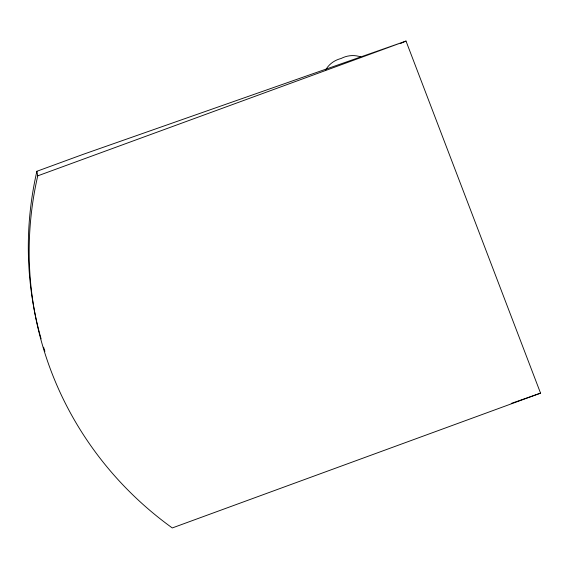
<?xml version="1.0" encoding="UTF-8"?>
<svg xmlns="http://www.w3.org/2000/svg" width="569" height="569" viewBox="0 0 569 569"><rect width="100%" height="100%" fill="white"/><g stroke="black" fill="none" stroke-linecap="round" stroke-linejoin="round"><path stroke-width="0.85" d="M400.327 43.564L406.01 41.053L540.55 393.151L172.286 527.947A365.156 350.12 -10.7 0 1 37.746 175.849L36.885 171.283L82.918 154.434L406.01 41.053L37.746 175.849M511.254 403.435L540.55 393.151M44.915 351.365A365.156 350.12 -10.7 0 1 43.585 347.211M41.096 338.854A365.156 350.12 -10.7 0 1 36.885 171.283M325.688 70.023A27.789 24.111 18 0 1 341.08 58.493A27.789 25.434 -66.2 0 1 360.817 56.964"/></g></svg>
